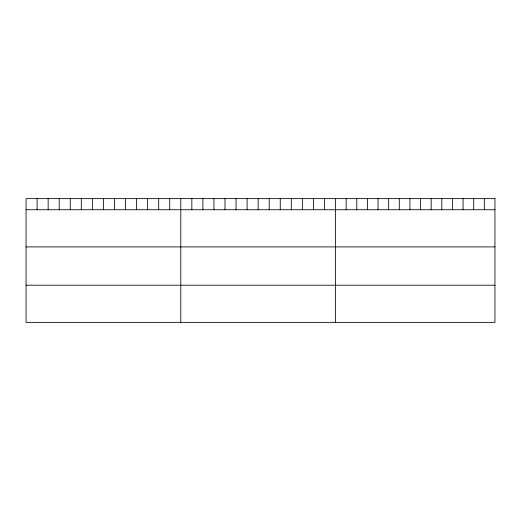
<?xml version="1.0" encoding="UTF-8"?>
<svg xmlns="http://www.w3.org/2000/svg" width="521" height="521" viewBox="0 0 521 521"><rect width="100%" height="100%" fill="white"/><g stroke="black" fill="none" stroke-linecap="round" stroke-linejoin="round"><path stroke-width="0.78" d="M26.05 209.742L494.95 209.742M26.05 246.908L494.95 246.908M26.05 285.202L494.95 285.202M484.322 198.638L484.322 209.742M473.693 198.638L473.693 209.742M463.065 198.638L463.065 209.742M452.436 198.638L452.436 209.742M441.808 198.638L441.808 209.742M431.18 198.638L431.18 209.742M420.551 198.638L420.551 209.742M409.923 198.638L409.923 209.742M399.294 198.638L399.294 209.742M388.666 198.638L388.666 209.742M378.038 198.638L378.038 209.742M367.409 198.638L367.409 209.742M356.781 198.638L356.781 209.742M346.152 198.638L346.152 209.742M335.524 198.638L335.524 322.362M324.472 198.638L324.472 209.742M313.421 198.638L313.421 209.742M302.369 198.638L302.369 209.742M291.311 198.638L291.311 209.742M280.259 198.638L280.259 209.742M269.207 198.638L269.207 209.742M258.155 198.638L258.155 209.742M247.104 198.638L247.104 209.742M236.052 198.638L236.052 209.742M225 198.638L225 209.742M213.942 198.638L213.942 209.742M202.89 198.638L202.89 209.742M191.839 198.638L191.839 209.742M180.787 198.638L180.787 322.362M169.735 198.638L169.735 209.742M158.684 198.638L158.684 209.742M147.632 198.638L147.632 209.742M136.574 198.638L136.574 209.742M125.522 198.638L125.522 209.742M114.47 198.638L114.47 209.742M103.419 198.638L103.419 209.742M92.367 198.638L92.367 209.742M81.315 198.638L81.315 209.742M70.263 198.638L70.263 209.742M59.205 198.638L59.205 209.742M48.153 198.638L48.153 209.742M37.102 198.638L37.102 209.742M494.95 198.638L26.05 198.638L26.05 322.362L494.95 322.362L494.95 198.638"/></g></svg>
